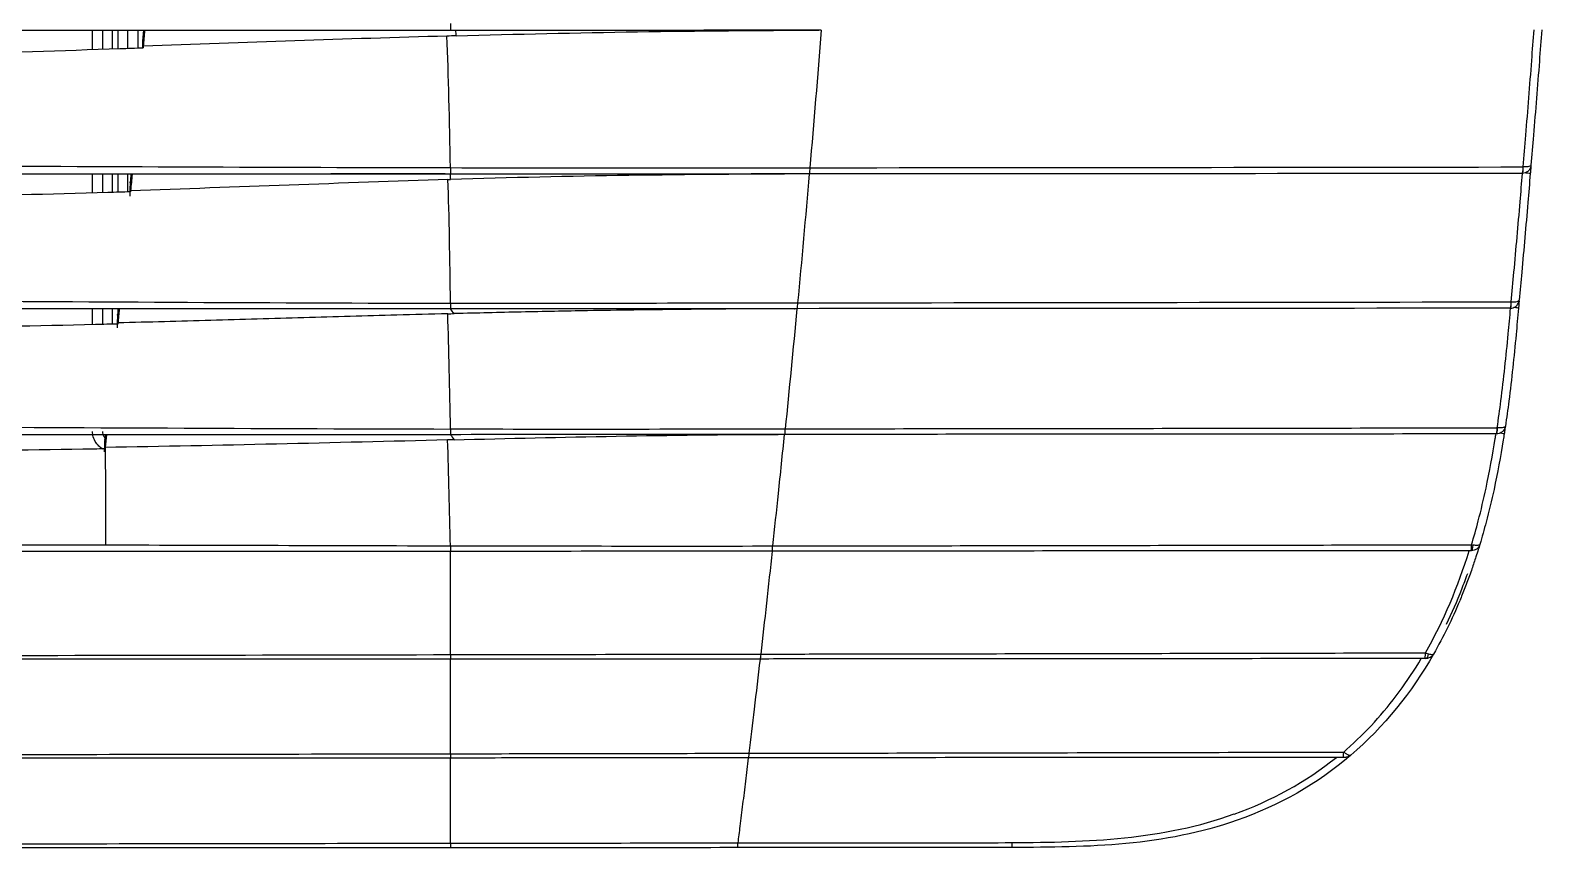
# Model space of a CAD drawing. Header units: millimetres. Extents: x 11242 to 497835, y 4200 to 105100.
# Drawn here: x 86093.3 to 86261.5, y 23047 to 23138 of the extents above; entities that cross this region are included whole.
import ezdxf

# ---------------------------------------------------------------- set-up
doc = ezdxf.new("R2010")
doc.units = ezdxf.units.MM
doc.header["$LTSCALE"] = 200
for name, color, linetype in [('# LG-AIRCON', 240, 'Continuous'), ('# 냉난방설비', 4, 'Continuous'), ('도어표현', 4, 'Continuous')]:
    doc.layers.add(name, color=color, linetype=linetype)

# ---------------------------------------------------------------- blocks, each defined once
blk = doc.blocks.new('A$C7F214049')
at = {"layer": '# LG-AIRCON', "color": 0}
for p, q in [((992.45, 88.89), (992.45, 90.97)), ((993.57, 91), (993.57, 88.95)), ((994.68, 88.95), (994.68, 90.97)), ((995.28, 91), (995.28, 89)), ((996.39, 89), (996.39, 90.97)), ((997.5, 91), (997.5, 89.06)), ((998.07, 90.34), (998.02, 89.73)), ((998.06, 90.22), (998.02, 89.81)), ((992.45, 72.91), (992.45, 74.97)), ((993.57, 74.99), (993.57, 72.95)), ((994.68, 72.96), (994.68, 74.97)), ((995.28, 74.99), (995.28, 72.99)), ((996.39, 73.01), (996.39, 74.97)), ((1031.68, 75.05), (1018.98, 75.05)), ((1071.94, 75.03), (1071.94, 75.03)), ((992.45, 58.27), (992.45, 60)), ((993.57, 60), (993.57, 58.29)), ((994.68, 58.31), (994.68, 60)), ((995.28, 60), (995.28, 59.73))]:
    blk.add_line(p, q, dxfattribs=at)
for centre, major_axis, ratio, start_param, end_param in [((1151.55, 75.88), (0.001, -0.8), 0.14248, 6.283184, 7.76573), ((1151.56, 75.88), (-0.049, 0.798), 0.136958, 3.141273, 4.61565), ((1150.24, 60.88), (0.001, -0.8), 0.125273, 6.283184, 7.74444), ((1150.25, 60.88), (-0.031, 0.799), 0.121007, 3.141389, 4.598105), ((1148.7, 46.88), (0.001, -0.8), 0.104317, 6.283184, 7.720209), ((1148.7, 46.88), (-0.001, 0.8), 0.134452, 3.141591, 4.574608), ((1145.86, 33.88), (0.001, -0.8), 0.080584, 6.283184, 7.690881), ((1145.9, 33.88), (-0.001, 0.8), 0.249871, 3.141591, 4.503557), ((1140.75, 21.87), (0.001, -0.8), 0.055459, 6.283184, 7.652757), ((1140.83, 21.87), (-0.001, 0.8), 0.398674, 3.141591, 4.342445), ((1131.67, 10.87), (0.001, -0.8), 0.030446, 6.283184, 7.596784)]:
    blk.add_ellipse(centre, major_axis=major_axis, ratio=ratio, start_param=start_param, end_param=end_param, dxfattribs=at)
for points, knots in [([(1032.29, 91), (1013.27, 91), (994.23, 91), (956.15, 91), (937.1, 91), (918.05, 91)], [0, 0, 0, 0, 0.5, 0.5, 1, 1, 1, 1]), ([(998.12, 91), (998.12, 90.9), (998.11, 90.81), (998.09, 90.55), (998.07, 90.39), (998.06, 90.22)], [0, 0, 0, 0, 0.373661, 0.373661, 1, 1, 1, 1]), ([(1032.29, 91.79), (1032.29, 91.7), (1032.29, 91.53), (1032.29, 91.27), (1032.29, 91.05), (1032.29, 91.02), (1032.29, 91)], [0, 0, 0, 0, 0.200184, 0.433658, 0.700314, 1, 1, 1, 1]), ([(1073.3, 91.03), (1073.3, 91.03), (1073.3, 91.03), (1073.3, 91.03), (1073.3, 91.03), (1073.3, 91.03)], [0, 0, 0, 0, 0.720259, 0.720259, 1, 1, 1, 1]), ([(1151.67, 75.81), (1151.77, 76.99), (1151.87, 78.18), (1152.08, 80.74), (1152.19, 82.13), (1152.41, 84.9), (1152.52, 86.28), (1152.71, 88.81), (1152.8, 89.95), (1152.89, 91.09)], [0, 0, 0, 0, 0.232485, 0.232485, 0.504333, 0.504333, 0.77599, 0.77599, 1, 1, 1, 1]), ([(1153.74, 91.08), (1153.74, 91.08), (1153.74, 91.08), (1153.65, 89.91), (1153.56, 88.74), (1153.37, 86.2), (1153.26, 84.82), (1153.04, 82.08), (1152.93, 80.71), (1152.73, 78.22), (1152.64, 77.11), (1152.54, 76)], [0, 0, 0, 0, 0.000003, 0.000003, 0.233028, 0.233028, 0.505766, 0.505766, 0.778696, 0.778696, 1, 1, 1, 1]), ([(998.02, 89.81), (998.02, 89.77), (998.02, 89.72), (998.01, 89.59), (998.01, 89.51), (998.01, 89.34), (998.01, 89.24), (998.01, 89.12), (998.01, 89.1), (998.01, 89.07)], [0, 0, 0, 0, 0.309691, 0.309691, 0.619434, 0.619434, 0.928334, 0.928334, 1, 1, 1, 1]), ([(917.66, 87.5), (924.17, 87.5), (937.18, 87.57), (956.64, 87.87), (976.07, 88.35), (989.89, 88.8), (997.23, 89.05), (998.1, 89.08)], [0, 0, 0, 0, 0.241875, 0.483824, 0.725773, 0.967722, 1, 1, 1, 1]), ([(916.62, 76.11), (935.9, 76.11), (955.19, 76.03), (993.75, 75.86), (1013.03, 75.77), (1032.29, 75.73)], [0, 0, 0, 0, 0.5, 0.5, 1, 1, 1, 1]), ([(1032.29, 75.73), (1032.29, 75.62), (1032.29, 75.39), (1032.29, 75.08), (1032.29, 75.03), (1032.29, 75)], [0, 0, 0, 0, 0.273489, 0.607021, 1, 1, 1, 1]), ([(1072.28, 75.72), (1072.27, 75.6), (1072.25, 75.35), (1072.23, 75.08), (1072.22, 75.05), (1072.22, 75.03)], [0, 0, 0, 0, 0.332388, 0.665415, 1, 1, 1, 1]), ([(1152.54, 76), (1152.54, 76), (1152.54, 76), (1152.54, 75.97), (1152.54, 75.94), (1152.52, 75.86), (1152.51, 75.8), (1152.46, 75.66), (1152.42, 75.59), (1152.31, 75.42), (1152.22, 75.33), (1152.05, 75.21), (1151.97, 75.17), (1151.8, 75.11), (1151.7, 75.09), (1151.61, 75.08)], [0, 0, 0, 0, 0.004525, 0.004525, 0.057821, 0.057821, 0.188308, 0.188308, 0.361252, 0.361252, 0.614659, 0.614659, 0.799532, 0.799532, 1, 1, 1, 1]), ([(1152.54, 76), (1152.54, 76), (1152.54, 76), (1152.54, 75.99), (1152.54, 75.99), (1152.53, 75.96), (1152.52, 75.95), (1152.48, 75.92), (1152.45, 75.9), (1152.35, 75.86), (1152.27, 75.84), (1152.11, 75.82), (1152.03, 75.81), (1151.86, 75.81), (1151.77, 75.81), (1151.67, 75.81)], [0, 0, 0, 0, 0.004524, 0.004524, 0.057818, 0.057818, 0.188305, 0.188305, 0.361249, 0.361249, 0.614664, 0.614664, 0.799537, 0.799537, 1, 1, 1, 1]), ([(1152.53, 75.9), (1152.52, 75.77), (1152.51, 75.63), (1152.48, 75.36), (1152.47, 75.22), (1152.46, 75.08), (1152.46, 75.08), (1152.46, 75.08)], [0, 0, 0, 0, 0.494679, 0.494679, 0.999949, 0.999949, 1, 1, 1, 1]), ([(1032.29, 75), (1013.03, 75), (993.75, 75), (955.19, 75), (935.9, 75), (916.62, 75)], [0, 0, 0, 0, 0.5, 0.5, 1, 1, 1, 1]), ([(996.74, 75), (996.73, 74.96), (996.73, 74.92), (996.7, 74.6), (996.68, 74.32), (996.65, 74.05)], [0, 0, 0, 0, 0.133541, 0.133541, 1, 1, 1, 1]), ([(996.65, 74.05), (996.65, 74.05), (996.65, 74.05), (996.65, 74.07), (996.65, 74.09), (996.65, 74.1)], [0, 0, 0, 0, 0.204828, 0.204828, 1, 1, 1, 1]), ([(1071.94, 75.03), (1065.34, 75.02), (1058.74, 74.95), (1045.52, 74.78), (1038.91, 74.61), (1032.29, 74.4)], [0, 0, 0, 0, 0.5, 0.5, 1, 1, 1, 1]), ([(1150.35, 60.79), (1150.45, 61.89), (1150.55, 62.99), (1150.76, 65.39), (1150.88, 66.7), (1151.11, 69.31), (1151.22, 70.62), (1151.42, 72.98), (1151.51, 74.03), (1151.6, 75.08)], [0, 0, 0, 0, 0.231342, 0.231342, 0.505085, 0.505085, 0.779084, 0.779084, 1, 1, 1, 1]), ([(1152.46, 75.08), (1152.46, 75.08), (1152.46, 75.08), (1152.37, 74), (1152.28, 72.92), (1152.08, 70.54), (1151.97, 69.25), (1151.74, 66.66), (1151.63, 65.37), (1151.42, 63.05), (1151.33, 62.02), (1151.24, 60.99)], [0, 0, 0, 0, 0.000003, 0.000003, 0.230343, 0.230343, 0.50549, 0.50549, 0.780381, 0.780381, 1, 1, 1, 1]), ([(996.69, 73.04), (995.85, 73.01), (988.53, 72.79), (977.99, 72.52), (965.03, 72.28), (955.29, 72.15), (945.54, 72.06), (935.77, 72.02), (926, 72), (919.49, 72), (916.23, 72)], [0, 0, 0, 0, 0.03148, 0.273623, 0.394695, 0.515767, 0.636839, 0.757911, 0.878983, 1, 1, 1, 1]), ([(996.61, 73.44), (996.61, 73.39), (996.61, 73.32), (996.6, 73.16), (996.6, 73.07), (996.6, 72.88), (996.6, 72.78), (996.6, 72.64), (996.6, 72.59), (996.6, 72.54)], [0, 0, 0, 0, 0.289054, 0.289054, 0.578222, 0.578222, 0.865626, 0.865626, 1, 1, 1, 1]), ([(915.13, 61.03), (934.67, 61.03), (954.2, 61.01), (993.26, 60.8), (1012.78, 60.67), (1032.29, 60.64)], [0, 0, 0, 0, 0.5, 0.5, 1, 1, 1, 1]), ([(1032.29, 60.64), (1032.29, 60.55), (1032.29, 60.34), (1032.29, 60.07), (1032.29, 60.02), (1032.29, 60)], [0, 0, 0, 0, 0.271855, 0.605374, 1, 1, 1, 1]), ([(1070.92, 60.68), (1070.91, 60.56), (1070.88, 60.33), (1070.86, 60.08), (1070.85, 60.04), (1070.85, 60.03)], [0, 0, 0, 0, 0.334477, 0.667511, 1, 1, 1, 1]), ([(1150.28, 60.08), (1150.38, 60.09), (1150.47, 60.1), (1150.65, 60.16), (1150.73, 60.2), (1150.9, 60.32), (1150.99, 60.4), (1151.1, 60.57), (1151.15, 60.64), (1151.2, 60.77), (1151.21, 60.83), (1151.23, 60.92), (1151.23, 60.95), (1151.24, 60.99), (1151.24, 60.99), (1151.24, 60.99)], [0, 0, 0, 0, 0.197995, 0.197995, 0.38142, 0.38142, 0.629117, 0.629117, 0.806345, 0.806345, 0.924796, 0.924796, 0.995519, 0.995519, 1, 1, 1, 1]), ([(1150.35, 60.79), (1150.45, 60.79), (1150.54, 60.79), (1150.71, 60.79), (1150.79, 60.8), (1150.95, 60.82), (1151.03, 60.84), (1151.13, 60.88), (1151.17, 60.9), (1151.21, 60.93), (1151.22, 60.95), (1151.23, 60.97), (1151.24, 60.98), (1151.24, 60.99), (1151.24, 60.99), (1151.24, 60.99)], [0, 0, 0, 0, 0.197989, 0.197989, 0.381415, 0.381415, 0.629119, 0.629119, 0.806348, 0.806348, 0.9248, 0.9248, 0.995519, 0.995519, 1, 1, 1, 1]), ([(1151.22, 60.88), (1151.21, 60.76), (1151.2, 60.63), (1151.18, 60.36), (1151.16, 60.22), (1151.15, 60.08), (1151.15, 60.08), (1151.15, 60.08)], [0, 0, 0, 0, 0.472061, 0.472061, 0.999948, 0.999948, 1, 1, 1, 1]), ([(1032.29, 60), (1012.78, 60), (993.26, 60), (954.2, 60), (934.67, 60), (915.13, 60)], [0, 0, 0, 0, 0.5, 0.5, 1, 1, 1, 1]), ([(995.31, 60), (995.29, 59.8), (995.27, 59.6), (995.25, 59.37), (995.24, 59.34), (995.24, 59.32)], [0, 0, 0, 0, 0.878609, 0.878609, 1, 1, 1, 1]), ([(995.24, 59.32), (995.24, 59.32), (995.24, 59.32), (995.24, 59.34), (995.24, 59.36), (995.24, 59.37)], [0, 0, 0, 0, 0.162507, 0.162507, 1, 1, 1, 1]), ([(1031.98, 59.46), (1030.09, 59.41), (1028.2, 59.36), (1022.86, 59.22), (1019.4, 59.12), (1012.51, 58.93), (1009.06, 58.83), (1002.17, 58.63), (998.72, 58.53), (995.28, 58.44)], [0, 0, 0, 0, 0.154356, 0.154356, 0.436249, 0.436249, 0.718129, 0.718129, 1, 1, 1, 1]), ([(1070.61, 60.03), (1069.76, 60.03), (1068.9, 60.02), (1067.2, 60.02), (1066.34, 60.01), (1064.64, 60), (1063.78, 60), (1061.22, 59.98), (1059.51, 59.96), (1056.09, 59.92), (1054.39, 59.9), (1050.97, 59.86), (1049.26, 59.83), (1045.09, 59.76), (1042.63, 59.71), (1037.7, 59.6), (1035.24, 59.54), (1032.75, 59.48), (1032.72, 59.48), (1032.68, 59.48)], [0, 0, 0, 0, 0.067603, 0.067603, 0.135207, 0.135207, 0.20281, 0.20281, 0.338021, 0.338021, 0.473232, 0.473232, 0.608444, 0.608444, 0.802914, 0.802914, 0.997463, 0.997463, 1, 1, 1, 1]), ([(1070.61, 60.03), (1070.61, 60.03), (1070.61, 60.03), (1070.61, 60.03), (1070.61, 60.03), (1070.61, 60.03), (1070.61, 60.03), (1070.61, 60.03)], [0, 0, 0, 0, 0.108262, 0.108262, 0.347509, 0.347509, 1, 1, 1, 1]), ([(1148.78, 46.77), (1148.93, 47.77), (1149.06, 48.77), (1149.35, 51.01), (1149.5, 52.25), (1149.76, 54.74), (1149.89, 55.98), (1150.1, 58.18), (1150.18, 59.13), (1150.27, 60.08)], [0, 0, 0, 0, 0.226886, 0.226886, 0.506944, 0.506944, 0.786603, 0.786603, 1, 1, 1, 1]), ([(1151.15, 60.08), (1151.15, 60.08), (1151.15, 60.08), (1151.06, 59.1), (1150.97, 58.12), (1150.77, 55.91), (1150.64, 54.68), (1150.38, 52.21), (1150.23, 50.97), (1149.96, 48.81), (1149.83, 47.87), (1149.69, 46.93)], [0, 0, 0, 0, 0.000003, 0.000003, 0.222644, 0.222644, 0.503385, 0.503385, 0.784968, 0.784968, 1, 1, 1, 1]), ([(995.28, 58.32), (994.45, 58.3), (987.13, 58.12), (973.32, 57.84), (953.83, 57.6), (937.56, 57.52), (924.54, 57.5), (918.03, 57.5), (914.77, 57.5)], [0, 0, 0, 0, 0.031154, 0.273366, 0.515577, 0.757789, 0.878894, 1, 1, 1, 1]), ([(995.21, 58.76), (995.21, 58.71), (995.21, 58.64), (995.2, 58.49), (995.2, 58.4), (995.2, 58.21), (995.2, 58.11), (995.2, 57.96), (995.2, 57.92), (995.2, 57.88)], [0, 0, 0, 0, 0.29349, 0.29349, 0.587046, 0.587046, 0.879579, 0.879579, 1, 1, 1, 1]), ([(913.64, 46.98), (933.42, 46.98), (953.2, 46.96), (992.75, 46.79), (1012.53, 46.67), (1032.29, 46.63)], [0, 0, 0, 0, 0.5, 0.5, 1, 1, 1, 1]), ([(1032.29, 46), (1012.52, 46), (992.75, 46), (953.2, 46), (933.42, 46), (913.64, 46)], [0, 0, 0, 0, 0.5, 0.5, 1, 1, 1, 1]), ([(993.6, 44.39), (993.43, 44.49), (993.28, 44.6), (993.03, 44.84), (992.94, 44.95), (992.71, 45.29), (992.6, 45.52), (992.48, 45.96), (992.45, 46.16), (992.45, 46.36)], [0, 0, 0, 0, 0.239539, 0.239539, 0.427925, 0.427925, 0.748892, 0.748892, 1, 1, 1, 1]), ([(993.57, 46.36), (993.57, 46.26), (993.58, 46.15), (993.64, 45.93), (993.7, 45.81), (993.79, 45.68), (993.8, 45.66), (993.82, 45.63)], [0, 0, 0, 0, 0.387845, 0.387845, 0.883591, 0.883591, 1, 1, 1, 1]), ([(993.87, 46), (993.85, 45.83), (993.83, 45.66), (993.81, 45.46), (993.81, 45.44), (993.81, 45.41)], [0, 0, 0, 0, 0.864665, 0.864665, 1, 1, 1, 1]), ([(993.81, 45.41), (993.81, 45.41), (993.81, 45.42), (993.81, 45.44), (993.81, 45.46), (993.81, 45.47)], [0, 0, 0, 0, 0.162097, 0.162097, 1, 1, 1, 1]), ([(994, 46), (994, 46), (994, 46), (993.95, 45.53), (993.9, 45.05), (993.85, 44.58)], [0, 0, 0, 0, 0.0011, 0.0011, 1, 1, 1, 1]), ([(1032.29, 46.64), (1032.29, 46.54), (1032.29, 46.33), (1032.29, 46.07), (1032.29, 46.02), (1032.29, 46)], [0, 0, 0, 0, 0.271905, 0.605426, 1, 1, 1, 1]), ([(1068.16, 33.61), (1068.37, 35.54), (1068.81, 39.65), (1069.24, 43.83), (1069.47, 46.02)], [0, 0, 0, 0, 0.476063, 1, 1, 1, 1]), ([(1069.54, 46.65), (1069.52, 46.53), (1069.5, 46.31), (1069.48, 46.07), (1069.47, 46.04), (1069.47, 46.03)], [0, 0, 0, 0, 0.341012, 0.674077, 1, 1, 1, 1]), ([(1148.7, 46.08), (1145.85, 46.08), (1143, 46.08), (1129.95, 46.07), (1119.72, 46.06), (1099.27, 46.05), (1089.03, 46.04), (1075.69, 46.03), (1072.58, 46.03), (1069.47, 46.03)], [0, 0, 0, 0, 0.10794, 0.10794, 0.495186, 0.495186, 0.882432, 0.882432, 1, 1, 1, 1]), ([(1069.54, 46.65), (1072.64, 46.65), (1075.75, 46.66), (1089.09, 46.68), (1099.33, 46.69), (1119.79, 46.72), (1130.02, 46.74), (1143.08, 46.76), (1145.93, 46.77), (1148.78, 46.77)], [0, 0, 0, 0, 0.117383, 0.117383, 0.504703, 0.504703, 0.892034, 0.892034, 1, 1, 1, 1]), ([(1145.93, 33.75), (1146.19, 34.63), (1146.44, 35.51), (1146.99, 37.6), (1147.27, 38.82), (1147.93, 41.87), (1148.27, 43.72), (1148.59, 45.74), (1148.62, 45.91), (1148.65, 46.08)], [0, 0, 0, 0, 0.218779, 0.218779, 0.515002, 0.515002, 0.959729, 0.959729, 1, 1, 1, 1]), ([(1149.56, 46.08), (1149.52, 45.86), (1149.49, 45.64), (1149.16, 43.57), (1148.82, 41.73), (1148.16, 38.68), (1147.87, 37.47), (1147.33, 35.44), (1147.1, 34.61), (1146.85, 33.79)], [0, 0, 0, 0, 0.053164, 0.053164, 0.497933, 0.497933, 0.794719, 0.794719, 1, 1, 1, 1]), ([(1149.69, 46.93), (1149.69, 46.93), (1149.69, 46.93), (1149.69, 46.9), (1149.68, 46.88), (1149.66, 46.8), (1149.64, 46.74), (1149.59, 46.61), (1149.55, 46.54), (1149.42, 46.38), (1149.33, 46.3), (1149.16, 46.19), (1149.07, 46.15), (1148.9, 46.09), (1148.8, 46.08), (1148.7, 46.08)], [0, 0, 0, 0, 0.00454, 0.00454, 0.055109, 0.055109, 0.184991, 0.184991, 0.355151, 0.355151, 0.609123, 0.609123, 0.797065, 0.797065, 1, 1, 1, 1]), ([(1149.69, 46.93), (1149.69, 46.93), (1149.69, 46.93), (1149.69, 46.93), (1149.69, 46.92), (1149.68, 46.9), (1149.66, 46.88), (1149.62, 46.84), (1149.59, 46.83), (1149.49, 46.79), (1149.41, 46.77), (1149.25, 46.76), (1149.17, 46.75), (1149, 46.76), (1148.9, 46.76), (1148.81, 46.77)], [0, 0, 0, 0, 0.004542, 0.004542, 0.055103, 0.055103, 0.184972, 0.184972, 0.355126, 0.355126, 0.609096, 0.609096, 0.797044, 0.797044, 1, 1, 1, 1]), ([(1149.67, 46.84), (1149.65, 46.72), (1149.64, 46.6), (1149.6, 46.35), (1149.58, 46.22), (1149.56, 46.08), (1149.56, 46.08), (1149.56, 46.08)], [0, 0, 0, 0, 0.466321, 0.466321, 0.999945, 0.999945, 1, 1, 1, 1]), ([(993.85, 44.42), (993.03, 44.4), (985.7, 44.28), (971.87, 44.12), (952.35, 44.02), (932.83, 44), (919.82, 44), (913.32, 44)], [0, 0, 0, 0, 0.030712, 0.273048, 0.515383, 0.757718, 1, 1, 1, 1]), ([(993.78, 44.99), (993.78, 44.94), (993.77, 44.87), (993.77, 44.72), (993.77, 44.63), (993.76, 44.44), (993.76, 44.34), (993.76, 44.19), (993.76, 44.13), (993.76, 44.08)], [0, 0, 0, 0, 0.285186, 0.285186, 0.570383, 0.570383, 0.855393, 0.855393, 1, 1, 1, 1]), ([(1068.16, 33.61), (1071.43, 33.62), (1074.71, 33.62), (1087.79, 33.64), (1097.6, 33.66), (1117.2, 33.69), (1126.99, 33.71), (1139.83, 33.74), (1142.88, 33.74), (1145.93, 33.75)], [0, 0, 0, 0, 0.126259, 0.126259, 0.50431, 0.50431, 0.882369, 0.882369, 1, 1, 1, 1]), ([(1146.85, 33.79), (1146.85, 33.79), (1146.85, 33.79), (1146.83, 33.7), (1146.79, 33.61), (1146.66, 33.42), (1146.57, 33.32), (1146.38, 33.2), (1146.29, 33.16), (1146.11, 33.09), (1146, 33.08), (1145.9, 33.08)], [0, 0, 0, 0, 0.005051, 0.005051, 0.225937, 0.225937, 0.536829, 0.536829, 0.75815, 0.75815, 1, 1, 1, 1]), ([(1146.84, 33.76), (1146.79, 33.58), (1146.65, 33.13), (1146.36, 32.23), (1146.12, 31.51), (1145.97, 31.06)], [0, 0, 0, 0, 0.199862, 0.49976, 1, 1, 1, 1]), ([(1146.85, 33.79), (1146.85, 33.79), (1146.85, 33.79), (1146.85, 33.79), (1146.85, 33.79), (1146.85, 33.76), (1146.82, 33.74), (1146.75, 33.69), (1146.68, 33.68), (1146.52, 33.66), (1146.45, 33.67), (1146.29, 33.68), (1146.19, 33.69), (1146.09, 33.71)], [0, 0, 0, 0, 0.004995, 0.004995, 0.008352, 0.008352, 0.225814, 0.225814, 0.536727, 0.536727, 0.758081, 0.758081, 1, 1, 1, 1]), ([(1032.29, 21.51), (1032.29, 22.03), (1032.29, 23.18), (1032.28, 25.11), (1032.28, 27.4), (1032.29, 30.07), (1032.29, 31.99), (1032.29, 33)], [0, 0, 0, 0, 0.140718, 0.311251, 0.511571, 0.741391, 1, 1, 1, 1]), ([(1145.86, 33.08), (1142.82, 33.08), (1139.77, 33.07), (1126.94, 33.07), (1117.14, 33.06), (1097.55, 33.05), (1087.75, 33.04), (1074.66, 33.03), (1071.38, 33.03), (1068.09, 33.03)], [0, 0, 0, 0, 0.117588, 0.117588, 0.495514, 0.495514, 0.873438, 0.873438, 1, 1, 1, 1]), ([(1145.46, 30.5), (1145.25, 29.92), (1144.53, 28.01), (1143.72, 26.14), (1143.1, 24.86)], [0, 0, 0, 0, 0.304129, 1, 1, 1, 1]), ([(1145.97, 31.06), (1145.79, 30.55), (1145.42, 29.52), (1145.02, 28.51), (1144.82, 28.01)], [0, 0, 0, 0, 0.499224, 1, 1, 1, 1]), ([(1144.82, 28.01), (1144.75, 27.84), (1144.26, 26.66), (1143.29, 24.47), (1142.23, 22.55), (1141.7, 21.58)], [0, 0, 0, 0, 0.075177, 0.535682, 1, 1, 1, 1]), ([(1032.29, 10.47), (1032.29, 11.13), (1032.29, 12.58), (1032.28, 15), (1032.29, 17.84), (1032.29, 19.9), (1032.29, 21)], [0, 0, 0, 0, 0.196368, 0.428723, 0.69684, 1, 1, 1, 1]), ([(1066.74, 21.02), (1066.52, 19.14), (1066.11, 15.59), (1065.7, 12.14), (1065.5, 10.53)], [0, 0, 0, 0, 0.525106, 1, 1, 1, 1]), ([(1140.75, 21.07), (1138.32, 21.07), (1135.88, 21.07), (1123.65, 21.06), (1113.86, 21.06), (1094.26, 21.04), (1084.46, 21.04), (1072.02, 21.03), (1069.38, 21.03), (1066.74, 21.02)], [0, 0, 0, 0, 0.098712, 0.098712, 0.495896, 0.495896, 0.893081, 0.893081, 1, 1, 1, 1]), ([(1066.81, 21.57), (1069.43, 21.58), (1072.06, 21.58), (1084.49, 21.6), (1094.29, 21.62), (1113.89, 21.66), (1123.69, 21.68), (1135.93, 21.7), (1138.36, 21.71), (1140.8, 21.71)], [0, 0, 0, 0, 0.106463, 0.106463, 0.503849, 0.503849, 0.901237, 0.901237, 1, 1, 1, 1]), ([(1131.7, 10.66), (1131.8, 10.76), (1131.91, 10.85), (1133.1, 11.9), (1134.13, 12.92), (1136.08, 15.07), (1137, 16.19), (1138.75, 18.56), (1139.57, 19.8), (1140.33, 21.07), (1140.33, 21.07), (1140.33, 21.07)], [0, 0, 0, 0, 0.031614, 0.031614, 0.352504, 0.352504, 0.673143, 0.673143, 0.999997, 0.999997, 1, 1, 1, 1]), ([(1140.84, 21.07), (1140.83, 21.07), (1140.83, 21.07), (1140.81, 21.07), (1140.78, 21.07), (1140.75, 21.07)], [0, 0, 0, 0, 0.064961, 0.064961, 1, 1, 1, 1]), ([(1140.8, 21.71), (1140.8, 21.71), (1140.8, 21.71), (1140.91, 21.67), (1141.03, 21.62), (1141.13, 21.59)], [0, 0, 0, 0, 0.000258, 0.000258, 1, 1, 1, 1]), ([(1141.7, 21.58), (1141.7, 21.58), (1141.7, 21.57), (1141.66, 21.51), (1141.63, 21.46), (1141.54, 21.36), (1141.49, 21.32), (1141.36, 21.22), (1141.27, 21.17), (1141.08, 21.1), (1140.97, 21.08), (1140.86, 21.08), (1140.85, 21.07), (1140.84, 21.07)], [0, 0, 0, 0, 0.006088, 0.006088, 0.197193, 0.197193, 0.381112, 0.381112, 0.671086, 0.671086, 0.971602, 0.971602, 1, 1, 1, 1]), ([(1141.7, 21.58), (1141.7, 21.58), (1141.7, 21.58), (1141.69, 21.56), (1141.67, 21.54), (1141.63, 21.52), (1141.6, 21.51), (1141.52, 21.5), (1141.46, 21.5), (1141.32, 21.53), (1141.24, 21.55), (1141.15, 21.58), (1141.14, 21.58), (1141.13, 21.59)], [0, 0, 0, 0, 0.006095, 0.006095, 0.19717, 0.19717, 0.381081, 0.381081, 0.671052, 0.671052, 0.971596, 0.971596, 1, 1, 1, 1]), ([(909.24, 10.33), (909.77, 10.33), (910.31, 10.33), (912.97, 10.33), (915.11, 10.33), (932.16, 10.33), (947.07, 10.34), (970.43, 10.37), (978.87, 10.39), (1002.3, 10.42), (1017.29, 10.45), (1032.29, 10.47)], [0, 0, 0, 0, 0.013003, 0.013003, 0.065014, 0.065014, 0.428693, 0.428693, 0.634444, 0.634444, 1, 1, 1, 1]), ([(1032.29, 10.47), (1034.18, 10.47), (1036.08, 10.48), (1047.15, 10.5), (1056.33, 10.52), (1065.5, 10.53), (1065.5, 10.53), (1065.5, 10.53)], [0, 0, 0, 0, 0.171298, 0.171298, 0.999998, 0.999998, 1, 1, 1, 1]), ([(1065.5, 10.53), (1066.03, 10.53), (1066.57, 10.53), (1077.68, 10.55), (1088.26, 10.57), (1104.51, 10.6), (1110.19, 10.61), (1121.15, 10.64), (1126.42, 10.65), (1131.7, 10.66)], [0, 0, 0, 0, 0.024163, 0.024163, 0.503514, 0.503514, 0.760929, 0.760929, 1, 1, 1, 1]), ([(1131.7, 10.66), (1131.81, 10.59), (1131.92, 10.51), (1132.03, 10.45), (1132.04, 10.44), (1132.1, 10.4), (1132.14, 10.38), (1132.18, 10.35)], [0, 0, 0, 0, 0.619716, 0.619716, 0.702663, 0.702663, 1, 1, 1, 1]), ([(1132.49, 10.31), (1132.49, 10.31), (1132.49, 10.31), (1132.41, 10.24), (1132.33, 10.19), (1132.16, 10.12), (1132.07, 10.09), (1131.94, 10.07), (1131.89, 10.07), (1131.84, 10.07)], [0, 0, 0, 0, 0.009042, 0.009042, 0.42403, 0.42403, 0.802264, 0.802264, 1, 1, 1, 1]), ([(1132.49, 10.31), (1132.49, 10.31), (1132.49, 10.31), (1132.47, 10.29), (1132.44, 10.28), (1132.36, 10.28), (1132.31, 10.29), (1132.24, 10.33), (1132.21, 10.34), (1132.18, 10.35)], [0, 0, 0, 0, 0.009058, 0.009058, 0.424037, 0.424037, 0.797497, 0.797497, 1, 1, 1, 1]), ([(1032.29, 10), (1017.29, 10), (1002.3, 10), (978.86, 10), (970.42, 10), (944.39, 10), (926.79, 10), (909.2, 10)], [0, 0, 0, 0, 0.365482, 0.365482, 0.571144, 0.571144, 1, 1, 1, 1]), ([(1032.29, 0.51), (1032.29, 0.83), (1032.29, 1.49), (1032.28, 2.56), (1032.28, 3.76), (1032.28, 5.1), (1032.28, 6.58), (1032.29, 8.22), (1032.29, 9.39), (1032.29, 10)], [0, 0, 0, 0, 0.105068, 0.222663, 0.352857, 0.495829, 0.651611, 0.819671, 1, 1, 1, 1]), ([(1065.44, 10.02), (1056.28, 10.02), (1047.12, 10.01), (1036.07, 10), (1034.18, 10), (1032.29, 10)], [0, 0, 0, 0, 0.828798, 0.828798, 1, 1, 1, 1]), ([(1065.43, 10.02), (1065.33, 9.15), (1065.12, 7.41), (1064.8, 4.85), (1064.52, 2.57), (1064.34, 1.15), (1064.26, 0.55)], [0, 0, 0, 0, 0.26489, 0.52978, 0.794669, 1, 1, 1, 1]), ([(1131.67, 10.07), (1125.04, 10.06), (1118.4, 10.06), (1107.45, 10.05), (1103.13, 10.05), (1087.69, 10.04), (1076.56, 10.03), (1065.44, 10.02)], [0, 0, 0, 0, 0.300662, 0.300662, 0.496124, 0.496124, 1, 1, 1, 1]), ([(1131.84, 10.07), (1131.83, 10.07), (1131.82, 10.07), (1131.76, 10.07), (1131.72, 10.07), (1131.67, 10.07)], [0, 0, 0, 0, 0.27303, 0.27303, 1, 1, 1, 1]), ([(1094.8, 0.58), (1098.98, 0.61), (1103.16, 0.68), (1111.47, 1.54), (1115.59, 2.35), (1119.52, 3.77)], [0, 0, 0, 0, 0.5, 0.5, 1, 1, 1, 1]), ([(1119.83, 3.07), (1115.85, 1.66), (1111.67, 0.87), (1103.26, 0.08), (1099.02, 0.05), (1094.79, 0.04)], [0, 0, 0, 0, 0.5, 0.5, 1, 1, 1, 1]), ([(907.91, 0.36), (915.69, 0.36), (923.46, 0.37), (946.77, 0.39), (962.31, 0.41), (992.25, 0.46), (1006.65, 0.48), (1024.8, 0.51), (1028.54, 0.51), (1032.29, 0.51)], [0, 0, 0, 0, 0.18745, 0.18745, 0.562347, 0.562347, 0.909658, 0.909658, 1, 1, 1, 1]), ([(1032.29, 0), (1028.54, 0), (1024.79, 0), (1006.65, 0), (992.25, 0), (962.31, 0), (946.77, 0), (923.46, 0), (915.69, 0), (907.91, 0)], [0, 0, 0, 0, 0.090349, 0.090349, 0.437662, 0.437662, 0.812555, 0.812555, 1, 1, 1, 1]), ([(1032.29, 0.51), (1042.94, 0.53), (1053.6, 0.54), (1064.26, 0.55), (1064.26, 0.55), (1064.26, 0.55)], [0, 0, 0, 0, 0.999998, 0.999998, 1, 1, 1, 1]), ([(1064.26, 0.55), (1064.26, 0.55), (1064.26, 0.55), (1064.93, 0.55), (1065.6, 0.55), (1068.93, 0.55), (1071.6, 0.55), (1076.93, 0.55), (1079.6, 0.55), (1086.44, 0.56), (1090.62, 0.56), (1094.8, 0.58)], [0, 0, 0, 0, 0.000002, 0.000002, 0.065499, 0.065499, 0.327488, 0.327488, 0.589476, 0.589476, 1, 1, 1, 1]), ([(1094.79, 0.04), (1088.46, 0.04), (1082.14, 0.03), (1071.96, 0.03), (1068.11, 0.02), (1064.26, 0.02)], [0, 0, 0, 0, 0.621818, 0.621818, 1, 1, 1, 1])]:
    blk.add_open_spline(points, degree=3, knots=knots, dxfattribs=at)
for points, degree in [([(998.12, 91), (998.09, 90.64), (998.06, 90.28)], 2), ([(998.24, 91), (998.19, 90.42), (998.14, 89.83), (998.09, 89.25)], 3), ([(1073.3, 91.03), (1059.64, 91.02), (1045.97, 91.01), (1032.29, 91)], 3), ([(1032.83, 91), (1032.87, 90.8), (1032.89, 90.61), (1032.91, 90.41)], 3), ([(1032.91, 90.41), (1046.38, 90.79), (1059.87, 91.02), (1073.29, 91.03)], 3), ([(1073.55, 91.03), (1073.15, 85.91), (1072.72, 80.78), (1072.28, 75.7)], 3), ([(1073.55, 91.03), (1073.47, 91.03), (1073.38, 91.03), (1073.3, 91.03)], 3), ([(1031.89, 90.38), (1020.61, 90.07), (1009.34, 89.65), (998.09, 89.25)], 3), ([(998.09, 89.25), (998.1, 89.19), (998.1, 89.13), (998.1, 89.08)], 3), ([(1032.91, 90.41), (1032.57, 90.4), (1032.23, 90.39), (1031.89, 90.38)], 3), ([(1032.29, 75.73), (1032.19, 80.97), (1032.07, 86.02), (1031.89, 90.38)], 3), ([(1032.29, 75.73), (1045.63, 75.71), (1058.96, 75.71), (1072.28, 75.72)], 3), ([(1072.28, 75.72), (1098.82, 75.75), (1125.3, 75.77), (1151.66, 75.81)], 3), ([(1151.66, 75.81), (1151.67, 75.81), (1151.67, 75.81), (1151.67, 75.81)], 3), ([(996.65, 74.09), (996.61, 73.47)], 1), ([(996.65, 74.05), (996.64, 73.84), (996.63, 73.64), (996.61, 73.44)], 3), ([(996.73, 75), (996.69, 74.55), (996.65, 74.1)], 2), ([(996.85, 74.98), (996.8, 74.38), (996.74, 73.77), (996.69, 73.16)], 3), ([(1032.01, 74.4), (1020.19, 74.03), (1008.43, 73.55), (996.69, 73.16)], 3), ([(1032.01, 74.4), (1032.1, 74.4), (1032.19, 74.4), (1032.29, 74.4)], 3), ([(1032.29, 60.65), (1032.23, 65.55), (1032.15, 70.32), (1032.01, 74.4)], 3), ([(1071.94, 75.03), (1058.74, 75.02), (1045.52, 75.01), (1032.29, 75)], 3), ([(1032.29, 74.4), (1032.29, 74.6), (1032.29, 74.8), (1032.29, 75)], 3), ([(1072.22, 75.03), (1071.8, 70.22), (1071.37, 65.42), (1070.92, 60.68)], 3), ([(1072.1, 75.03), (1072.05, 75.03), (1072, 75.03), (1071.94, 75.03)], 3), ([(1072.22, 75.03), (1072.18, 75.03), (1072.14, 75.03), (1072.1, 75.03)], 3), ([(1151.55, 75.08), (1125.21, 75.06), (1098.74, 75.05), (1072.22, 75.03)], 3), ([(1151.61, 75.08), (1151.59, 75.08), (1151.57, 75.08), (1151.55, 75.08)], 3), ([(1151.95, 75.17), (1152.26, 75.13), (1152.46, 75.1), (1152.46, 75.08)], 3), ([(996.69, 73.16), (996.69, 73.12), (996.69, 73.08), (996.69, 73.04)], 3), ([(1032.29, 60.64), (1045.17, 60.64), (1058.05, 60.67), (1070.92, 60.68)], 3), ([(1070.92, 60.68), (1097.45, 60.71), (1123.94, 60.75), (1150.34, 60.79)], 3), ([(1150.34, 60.79), (1150.35, 60.79), (1150.35, 60.79), (1150.35, 60.79)], 3), ([(995.24, 59.35), (995.21, 58.79)], 1), ([(995.24, 59.32), (995.23, 59.13), (995.22, 58.95), (995.21, 58.76)], 3), ([(995.31, 60), (995.28, 59.69), (995.24, 59.37)], 2), ([(995.43, 60), (995.38, 59.48), (995.33, 58.96), (995.28, 58.44)], 3), ([(1031.98, 59.46), (1032.22, 59.47), (1032.45, 59.47), (1032.68, 59.48)], 3), ([(1032.29, 46.64), (1032.21, 51.09), (1032.12, 55.49), (1031.98, 59.46)], 3), ([(1070.61, 60.03), (1057.84, 60.02), (1045.07, 60.01), (1032.29, 60)], 3), ([(1032.68, 59.48), (1032.55, 59.65), (1032.42, 59.82), (1032.29, 60)], 3), ([(1070.85, 60.03), (1070.42, 55.53), (1069.98, 51.04), (1069.54, 46.65)], 3), ([(1070.55, 60.03), (1070.56, 60.03)], 1), ([(1070.85, 60.03), (1070.77, 60.03), (1070.69, 60.03), (1070.61, 60.03)], 3), ([(1150.24, 60.08), (1123.85, 60.06), (1097.37, 60.04), (1070.85, 60.03)], 3), ([(1150.24, 60.08), (1150.26, 60.08), (1150.27, 60.08), (1150.28, 60.08)], 3), ([(1151.15, 60.08), (1151.15, 60.09), (1150.95, 60.13), (1150.63, 60.16)], 3), ([(995.28, 58.44), (995.28, 58.4), (995.28, 58.36), (995.28, 58.32)], 3), ([(993.81, 45.45), (993.78, 45.03)], 1), ([(993.87, 46), (993.84, 45.74), (993.81, 45.47)], 2), ([(1032.7, 45.43), (1032.46, 45.42), (1032.22, 45.42), (1031.97, 45.41)], 3), ([(1032.29, 46.64), (1044.71, 46.62), (1057.13, 46.63), (1069.54, 46.65)], 3), ([(1068.79, 46.03), (1056.63, 46.02), (1044.46, 46.01), (1032.29, 46)], 3), ([(1032.29, 46), (1032.42, 45.81), (1032.56, 45.61), (1032.7, 45.43)], 3), ([(1032.7, 45.43), (1044.72, 45.73), (1056.76, 46.01), (1068.77, 46.03)], 3), ([(1069.47, 46.03), (1069.24, 46.03), (1069.02, 46.03), (1068.79, 46.03)], 3), ([(1148.7, 46.08), (1148.7, 46.08), (1148.7, 46.08), (1148.7, 46.08)], 3), ([(1148.78, 46.77), (1148.79, 46.77), (1148.8, 46.77), (1148.81, 46.77)], 3), ([(1149.56, 46.08), (1149.56, 46.09), (1149.39, 46.12), (1149.11, 46.17)], 3), ([(993.81, 45.41), (993.8, 45.27), (993.79, 45.13), (993.78, 44.99)], 3), ([(1031.97, 45.41), (1019.27, 45.1), (1006.56, 44.78), (993.85, 44.58)], 3), ([(993.85, 44.58), (993.85, 44.52), (993.85, 44.47), (993.85, 44.42)], 3), ([(993.85, 44.42), (993.9, 40.99), (993.92, 37.33), (993.91, 33.73)], 3), ([(1032.29, 33.63), (1032.19, 37.57), (1032.09, 41.57), (1031.97, 45.41)], 3), ([(912.14, 33.76), (939.4, 33.76), (966.66, 33.78), (993.91, 33.73)], 3), ([(993.91, 33.73), (1006.7, 33.7), (1019.5, 33.66), (1032.29, 33.63)], 3), ([(1145.93, 33.75), (1145.98, 33.74), (1146.04, 33.72), (1146.09, 33.71)], 3), ([(1032.29, 33), (992.24, 33), (952.17, 33), (912.09, 33)], 3), ([(1032.29, 33.63), (1044.24, 33.61), (1056.2, 33.59), (1068.15, 33.61)], 3), ([(1032.29, 33.63), (1032.29, 33.28), (1032.29, 33), (1032.29, 33)], 3), ([(1068.09, 33.03), (1056.16, 33.02), (1044.22, 33.01), (1032.29, 33)], 3), ([(1068.09, 33.03), (1067.67, 29.14), (1067.24, 25.3), (1066.81, 21.57)], 3), ([(1068.09, 33.03), (1068.11, 33.03), (1068.13, 33.28), (1068.13, 33.61)], 3), ([(1140.8, 21.71), (1142.82, 25.27), (1144.43, 29.12), (1145.67, 33.08)], 3), ([(1145.9, 33.08), (1145.89, 33.08), (1145.87, 33.08), (1145.86, 33.08)], 3), ([(1032.29, 21), (991.73, 21), (951.17, 21), (910.6, 21)], 3), ([(910.64, 21.35), (951.19, 21.35), (991.75, 21.44), (1032.29, 21.51)], 3), ([(1032.29, 21.51), (1043.79, 21.53), (1055.3, 21.56), (1066.81, 21.57)], 3), ([(1032.29, 21.51), (1032.29, 21.21), (1032.29, 21), (1032.29, 21)], 3), ([(1066.74, 21.02), (1055.26, 21.02), (1043.77, 21.01), (1032.29, 21)], 3), ([(1066.81, 21.57), (1066.79, 21.26), (1066.77, 21.02), (1066.74, 21.02)], 3), ([(1141.7, 21.58), (1139.26, 17.33), (1136.18, 13.46), (1132.49, 10.31)], 3), ([(1032.29, 10.47), (1032.29, 10.19), (1032.29, 10), (1032.28, 10)], 3), ([(1065.5, 10.53), (1065.48, 10.23), (1065.46, 10.02), (1065.44, 10.02)], 3), ([(1132.49, 10.31), (1128.77, 7.12), (1124.46, 4.69), (1119.83, 3.07)], 3), ([(1119.52, 3.76), (1123.63, 5.23), (1127.49, 7.34), (1130.88, 10.07)], 3), ([(1032.29, 0.51), (1032.29, 0.2), (1032.29, 0), (1032.29, 0)], 3), ([(1064.26, 0.02), (1053.6, 0.01), (1042.94, 0.01), (1032.29, 0)], 3), ([(1064.26, 0.02), (1064.26, 0.02), (1064.26, 0.23), (1064.26, 0.55)], 3), ([(1094.79, 0.04), (1094.8, 0.04), (1094.8, 0.26), (1094.8, 0.58)], 3)]:
    blk.add_open_spline(points, degree=degree, dxfattribs=at)
blk = doc.blocks.new('천장 범례')
at = {"layer": '# 냉난방설비', "color": 8}
blk.add_blockref('A$C7F214049', (73865.82, -4787.92), dxfattribs=at)

msp = doc.modelspace()

# ---------------------------------------------------------------- block references
at = {"layer": '도어표현'}
msp.add_blockref('천장 범례', (11241.99, 27834.88), dxfattribs=at)

doc.saveas('drawing.dxf')
